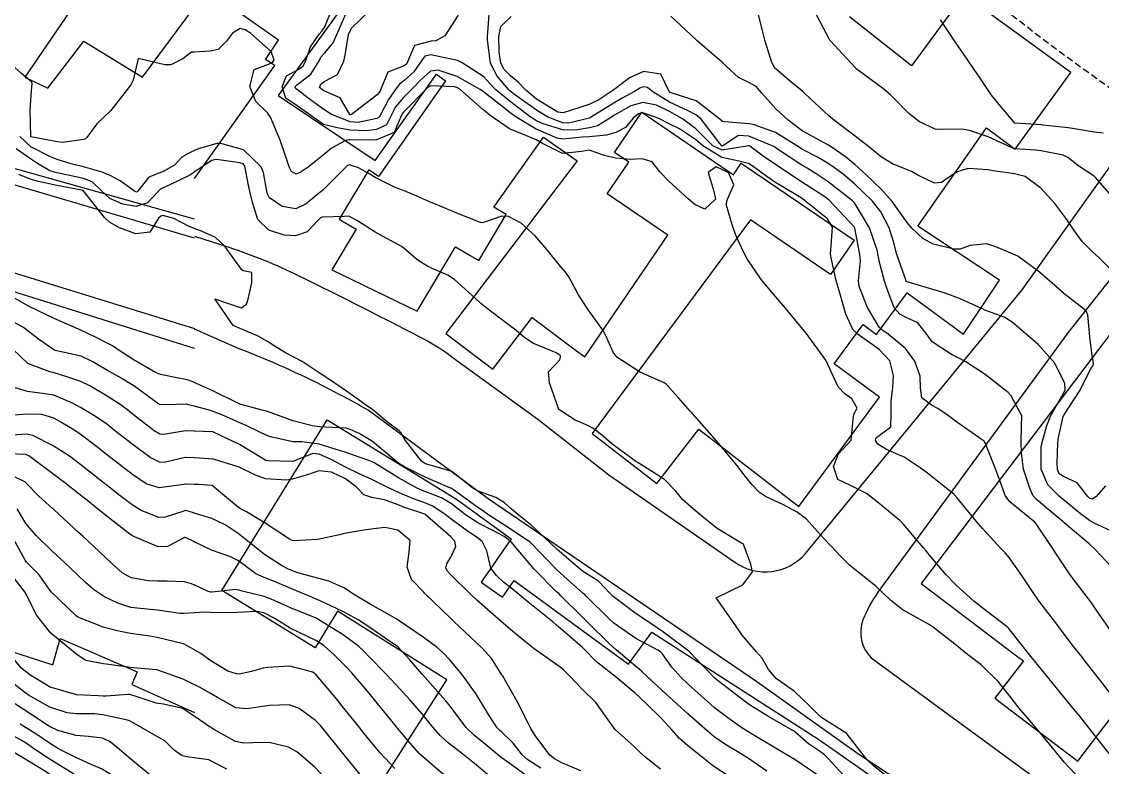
# Model space of a CAD drawing. Header units: metres. Extents: x 318500 to 325275, y 7408834 to 7428799.
# Drawn here: x 320987 to 321068.3, y 7409838 to 7409894.1 of the extents above; entities that cross this region are included whole.
import ezdxf

# ---------------------------------------------------------------- set-up
doc = ezdxf.new("R2010")
doc.units = ezdxf.units.M
doc.header["$MEASUREMENT"] = 0
doc.linetypes.add('DASHED', pattern=[0.75, 0.5, -0.25])
for name, color, linetype in [('Curvas de Nivel 1m', 11, 'Continuous'), ('Curvas de Nivel 5m', 15, 'Continuous'), ('Edificações', 30, 'Continuous'), ('Vias Primárias', 230, 'Continuous')]:
    doc.layers.add(name, color=color, linetype=linetype)
doc.layers.add('Área', color=255, linetype='DASHED', plot=False)

msp = doc.modelspace()

# ---------------------------------------------------------------- linework, layer by layer
at = {"layer": 'Curvas de Nivel 1m', "flags": 128}
for points, elevation in [([(321069.143, 7409843.208), (321068.276, 7409844.369), (321067.181, 7409845.78), (321066.689, 7409846.388), (321066.024, 7409847.223), (321065.209, 7409848.314), (321065.167, 7409848.368), (321065.141, 7409848.411), (321064.859, 7409848.772), (321063.596, 7409850.435), (321063.247, 7409850.929), (321062.243, 7409852.45), (321061.283, 7409853.799), (321060.971, 7409854.149), (321060.66, 7409854.469), (321059.312, 7409855.947), (321058.828, 7409856.497), (321057.347, 7409858.313), (321057.138, 7409858.522), (321055.364, 7409859.971), (321055.038, 7409860.217), (321054.599, 7409860.552), (321053.381, 7409861.332), (321052.066, 7409861.913), (321051.396, 7409862.313), (321051.234, 7409862.602), (321051.246, 7409862.758), (321051.404, 7409862.894), (321052.376, 7409863.625), (321052.398, 7409864.585), (321052.399, 7409865.545), (321052.525, 7409866.584), (321052.57, 7409867.477), (321052.305, 7409868.588), (321051.493, 7409869.454), (321049.845, 7409870.617), (321049.513, 7409870.959), (321048.999, 7409872.102), (321048.845, 7409872.63), (321048.581, 7409873.598), (321048.264, 7409874.639), (321047.881, 7409876.35), (321047.842, 7409876.646), (321047.874, 7409876.927), (321047.981, 7409878.644), (321047.62, 7409879.285), (321045.874, 7409880.676), (321045.642, 7409880.842), (321045.249, 7409881.081), (321043.66, 7409882.043), (321042.715, 7409882.714), (321042.104, 7409883.154), (321041.677, 7409883.425), (321040.613, 7409883.68), (321039.681, 7409883.882), (321038.23, 7409884.775), (321037.697, 7409885.231), (321036.472, 7409886.036), (321035.714, 7409886.423), (321034.925, 7409886.822), (321033.726, 7409887.235), (321033.39, 7409887.178), (321032.988, 7409886.847), (321032.411, 7409886.151), (321031.703, 7409885.759), (321031, 7409885.571), (321029.698, 7409885.453), (321029.19, 7409885.405), (321027.695, 7409885.276), (321027.274, 7409885.346), (321025.706, 7409886.018), (321024.123, 7409886.964), (321023.724, 7409887.264), (321022.43, 7409888.3), (321021.747, 7409888.823), (321021.499, 7409889.003), (321019.755, 7409889.99), (321018.334, 7409890.469), (321017.76, 7409890.372), (321017.045, 7409889.766), (321016.397, 7409889.07), (321015.733, 7409888.401), (321015.111, 7409887.702), (321014.829, 7409887.089), (321014.455, 7409886.346), (321013.703, 7409885.992), (321012.929, 7409885.884), (321011.702, 7409885.951), (321010.742, 7409886.107), (321009.708, 7409886.374), (321008.587, 7409887.171), (321007.726, 7409887.766), (321006.88, 7409888.341), (321006.599, 7409889.197), (321006.923, 7409890.021), (321007.76, 7409890.489), (321008.181, 7409890.759), (321008.387, 7409891.174), (321008.735, 7409892.222), (321009.39, 7409893.164), (321009.585, 7409893.379), (321009.806, 7409893.715), (321010.392, 7409895.151)], 782), ([(321019.824, 7409894.604), (321018.827, 7409893.035), (321018.166, 7409892.673), (321017.794, 7409892.651), (321016.545, 7409892.312), (321016.029, 7409891.076), (321015.94, 7409890.905), (321015.766, 7409890.795), (321014.549, 7409890.302), (321014.046, 7409889.097), (321013.958, 7409888.878), (321013.735, 7409888.592), (321011.824, 7409887.128), (321011.747, 7409887.102), (321011.72, 7409887.103), (321011.676, 7409887.131), (321010.958, 7409888.368), (321009.737, 7409888.908), (321009.41, 7409889.163), (321009.5, 7409889.407), (321009.747, 7409889.605), (321010.759, 7409890.141), (321011.23, 7409891.138), (321011.326, 7409891.588), (321011.597, 7409893.133), (321011.805, 7409893.623), (321013.351, 7409895.107)], 784), ([(321068.886, 7409848.363), (321068.062, 7409849.538), (321067.475, 7409850.378), (321067.245, 7409850.692), (321065.954, 7409852.4), (321065.67, 7409852.8), (321065.28, 7409853.384), (321064.869, 7409853.999), (321064.588, 7409854.421), (321063.318, 7409856.334), (321063.213, 7409856.441), (321061.343, 7409857.972), (321060.979, 7409858.466), (321060.557, 7409859.667), (321060.253, 7409860.477), (321059.47, 7409862.418), (321059.438, 7409862.489), (321059.401, 7409862.534), (321059.246, 7409862.648), (321057.421, 7409863.93), (321056.608, 7409864.528), (321055.913, 7409865.014), (321055.437, 7409865.257), (321054.702, 7409865.811), (321054.617, 7409866.552), (321054.592, 7409867.424), (321054.177, 7409868.56), (321053.494, 7409869.51), (321052.176, 7409870.59), (321051.779, 7409870.862), (321051.515, 7409871.135), (321050.633, 7409872.609), (321049.998, 7409874.171), (321049.942, 7409874.616), (321050.091, 7409876.106), (321050.053, 7409876.615), (321049.661, 7409878.568), (321049.643, 7409878.62), (321049.611, 7409878.669), (321047.775, 7409880.648), (321047.642, 7409880.763), (321047.329, 7409880.97), (321045.661, 7409882.066), (321044.716, 7409882.69), (321043.677, 7409883.374), (321042.888, 7409883.918), (321041.763, 7409884.729), (321041.691, 7409884.767), (321041.654, 7409884.767), (321041.549, 7409884.732), (321039.687, 7409884.44), (321038.988, 7409884.767), (321037.709, 7409886.04), (321036.711, 7409886.795), (321035.728, 7409887.335), (321034.744, 7409887.815), (321033.738, 7409888.031), (321032.816, 7409887.767), (321031.724, 7409887.144), (321031.547, 7409887.039), (321031.305, 7409886.866), (321030.323, 7409886.269), (321029.708, 7409886.12), (321028.66, 7409885.951), (321027.706, 7409885.962), (321026.227, 7409886.42), (321025.716, 7409886.653), (321025.242, 7409886.947), (321023.737, 7409888.091), (321022.67, 7409888.986), (321022.226, 7409889.465), (321021.76, 7409889.952), (321020.128, 7409891.016), (321019.773, 7409891.19), (321019.551, 7409891.245), (321017.778, 7409891.6), (321017.322, 7409891.512), (321017.008, 7409891.061), (321016.495, 7409890.333), (321015.749, 7409889.663), (321015.426, 7409889.401), (321015.168, 7409889.086), (321014.585, 7409888.238), (321014, 7409887.097), (321013.894, 7409886.921), (321013.716, 7409886.828), (321012.317, 7409886.515), (321011.711, 7409886.559), (321010.258, 7409887.152), (321009.927, 7409887.362), (321009.723, 7409887.507), (321008.562, 7409888.341), (321007.738, 7409888.965), (321007.621, 7409889.064), (321007.583, 7409889.182), (321007.627, 7409889.296), (321007.743, 7409889.379), (321008.758, 7409890.167), (321009.378, 7409891.164), (321009.507, 7409891.43), (321009.779, 7409891.736), (321010.439, 7409892.501), (321010.721, 7409893.146), (321011.384, 7409894.705)], 783), ([(321069.274, 7409852.758), (321067.778, 7409854.375), (321067.297, 7409854.834), (321065.42, 7409856.408), (321065.321, 7409856.493), (321064.889, 7409856.854), (321063.346, 7409858.147), (321063.089, 7409858.443), (321062.857, 7409858.943), (321062.351, 7409860.45), (321062.203, 7409861.637), (321062.188, 7409862.452), (321062.202, 7409863.668), (321062.231, 7409864.452), (321061.445, 7409865.964), (321061.2, 7409866.216), (321060.887, 7409866.468), (321059.466, 7409867.568), (321058.02, 7409868.512), (321057.484, 7409868.8), (321056.939, 7409869.075), (321055.502, 7409870.015), (321055.122, 7409870.546), (321054.401, 7409871.439), (321053.523, 7409871.86), (321053.052, 7409872.104), (321052.64, 7409872.583), (321052.086, 7409874.058), (321051.913, 7409874.595), (321051.578, 7409875.806), (321051.414, 7409876.602), (321051.367, 7409876.828), (321050.775, 7409878.608), (321049.638, 7409880.478), (321049.498, 7409880.622), (321047.661, 7409882.044), (321046.758, 7409882.664), (321046.079, 7409883.079), (321045.676, 7409883.321), (321043.868, 7409884.519), (321043.689, 7409884.636), (321043.652, 7409884.663), (321043.582, 7409884.702), (321041.702, 7409885.499), (321040.913, 7409885.531), (321039.737, 7409884.759), (321039.69, 7409884.748), (321039.666, 7409884.76), (321039.513, 7409884.941), (321038.109, 7409886.776), (321037.725, 7409887.106), (321037.129, 7409887.389), (321035.739, 7409888.054), (321034.487, 7409888.829), (321034.074, 7409889.156), (321033.754, 7409889.206), (321033.502, 7409889.093), (321033.111, 7409888.846), (321032.227, 7409888.371), (321031.738, 7409888.091), (321030.976, 7409887.626), (321029.788, 7409886.889), (321029.744, 7409886.865), (321029.72, 7409886.858), (321028.146, 7409886.481), (321027.714, 7409886.499), (321026.585, 7409886.931), (321025.727, 7409887.437), (321024.073, 7409888.637), (321023.749, 7409888.883), (321023.651, 7409888.971), (321022.775, 7409890), (321022.276, 7409890.992), (321022.046, 7409892.747), (321022.043, 7409892.996), (321022.17, 7409894.649)], 784), ([(321068.539, 7409859.187), (321067.829, 7409858.375), (321067.542, 7409858.183), (321067.348, 7409858.226), (321067.192, 7409858.382), (321066.386, 7409859.421), (321065.365, 7409859.888), (321065.052, 7409860.1), (321064.908, 7409860.417), (321064.885, 7409860.91), (321064.951, 7409862.417), (321065.002, 7409862.82), (321065.346, 7409864.411), (321065.432, 7409864.59), (321066.627, 7409866.392), (321066.89, 7409866.957), (321067.475, 7409868.078), (321067.613, 7409868.243), (321067.638, 7409868.378), (321067.492, 7409869.156), (321067.342, 7409870.383), (321067.205, 7409872.063), (321067.039, 7409872.387), (321065.547, 7409873.536), (321064.522, 7409874.426), (321063.572, 7409875.255), (321061.935, 7409876.457), (321061.592, 7409876.615), (321060.28, 7409877.163), (321059.599, 7409877.398), (321058.347, 7409877.258), (321057.595, 7409876.998), (321057.121, 7409876.999), (321055.598, 7409877.374), (321054.807, 7409877.757), (321053.951, 7409878.565), (321053.617, 7409879.006), (321052.479, 7409880.587), (321051.654, 7409881.515), (321050.504, 7409882.612), (321049.678, 7409883.372), (321048.98, 7409883.927), (321047.959, 7409884.646), (321047.693, 7409884.819), (321047.366, 7409884.984), (321045.708, 7409885.894), (321044.652, 7409886.691), (321043.733, 7409887.557), (321042.687, 7409888.716), (321042.254, 7409889.221), (321041.758, 7409889.507), (321040.923, 7409889.904), (321039.998, 7409890.757), (321039.773, 7409890.989), (321038.371, 7409892.194), (321037.799, 7409892.681), (321037.69, 7409892.782), (321035.826, 7409894.518)], 786), ([(321069.567, 7409874.833), (321068.024, 7409876.376), (321067.594, 7409876.745), (321066.781, 7409877.572), (321066.178, 7409878.401), (321065.622, 7409879.231), (321064.729, 7409880.424), (321063.657, 7409881.585), (321062.474, 7409882.452), (321061.672, 7409882.668), (321060.072, 7409882.882), (321059.675, 7409882.963), (321058.221, 7409883.057), (321057.674, 7409882.913), (321057.397, 7409882.798), (321056.95, 7409882.527), (321056.201, 7409881.995), (321055.661, 7409881.956), (321054.408, 7409882.559), (321053.934, 7409882.827), (321053.674, 7409882.944), (321052.501, 7409883.41), (321051.683, 7409883.913), (321050.816, 7409884.609), (321049.703, 7409885.489), (321048.178, 7409886.643), (321047.725, 7409887.016), (321045.933, 7409888.677), (321045.842, 7409888.77), (321045.752, 7409888.857), (321044.865, 7409889.583), (321043.768, 7409890.538), (321043.683, 7409890.616), (321043.61, 7409890.702), (321043.435, 7409891.045), (321042.901, 7409892.713), (321042.603, 7409893.933), (321042.391, 7409894.722)], 787), ([(321068.808, 7409881.213), (321067.784, 7409882.379), (321067.671, 7409882.471), (321066.514, 7409883.233), (321065.685, 7409883.887), (321065.335, 7409884.064), (321063.69, 7409884.398), (321063.29, 7409884.444), (321061.691, 7409884.545), (321061.57, 7409884.584), (321059.704, 7409885.434), (321058.297, 7409885.925), (321057.712, 7409886.009), (321056.265, 7409885.981), (321055.712, 7409886.029), (321054.527, 7409886.558), (321053.729, 7409887.195), (321052.365, 7409888.591), (321052.038, 7409888.881), (321051.755, 7409889.094), (321049.955, 7409890.431), (321049.769, 7409890.568), (321049.742, 7409890.593), (321049.711, 7409890.621), (321048.74, 7409891.681), (321047.858, 7409892.649), (321047.801, 7409892.723), (321046.759, 7409894.666)], 788), ([(321068.364, 7409885.72), (321067.711, 7409885.795), (321066.051, 7409886.069), (321065.716, 7409886.127), (321063.826, 7409886.331), (321063.719, 7409886.34), (321061.72, 7409886.46), (321060.032, 7409888.486), (321059.909, 7409888.645), (321059.754, 7409888.869), (321059.113, 7409889.85), (321058.66, 7409890.507), (321057.789, 7409891.772), (321057.278, 7409892.525), (321056.118, 7409894.245)], 789), ([(321069.085, 7409838.704), (321067.742, 7409840.374), (321067.118, 7409841.18), (321066.592, 7409841.856), (321066.155, 7409842.395), (321065.148, 7409843.614), (321064.48, 7409844.42), (321063.184, 7409846.01), (321062.843, 7409846.443), (321061.434, 7409848.232), (321061.253, 7409848.46), (321061.211, 7409848.507), (321061.031, 7409848.645), (321059.233, 7409850.021), (321058.631, 7409850.499), (321057.258, 7409851.741), (321056.514, 7409852.528), (321055.284, 7409853.975), (321055.031, 7409854.287), (321054.821, 7409854.547), (321053.316, 7409856.328), (321053.064, 7409856.574), (321051.341, 7409857.975), (321050.553, 7409858.608), (321049.356, 7409859.206), (321048.396, 7409859.67), (321048.073, 7409860.639), (321048.432, 7409861.587), (321049.4, 7409862.62), (321049.582, 7409864.464), (321049.63, 7409864.618), (321049.845, 7409865.027), (321049.441, 7409865.727), (321048.932, 7409866.114), (321048.429, 7409866.635), (321047.48, 7409868.65), (321046.002, 7409870.673), (321045.786, 7409870.949), (321045.516, 7409871.282), (321044.342, 7409872.692), (321043.544, 7409873.61), (321042.638, 7409874.714), (321041.583, 7409876.266), (321041.332, 7409876.734), (321040.783, 7409877.924), (321040.465, 7409878.747), (321040.001, 7409880.388), (321040.104, 7409880.753), (321040.561, 7409881.842), (321040.17, 7409882.752), (321039.827, 7409882.913), (321039.672, 7409882.985), (321039.242, 7409883.197), (321038.645, 7409882.77), (321039.057, 7409881.358), (321039.198, 7409880.764), (321038.396, 7409880.004), (321037.634, 7409880.358), (321037.129, 7409880.788), (321035.66, 7409882.126), (321035.011, 7409882.82), (321034.418, 7409883.57), (321033.68, 7409883.797), (321032.782, 7409883.746), (321031.68, 7409883.841), (321030.855, 7409884.045), (321029.685, 7409884.43), (321029.134, 7409884.35), (321027.679, 7409884.2), (321026.178, 7409884.935), (321025.694, 7409885.213), (321025.225, 7409885.419), (321023.706, 7409886.039), (321022.311, 7409886.991), (321021.727, 7409887.483), (321019.956, 7409889.018), (321019.742, 7409889.156), (321019.555, 7409889.21), (321017.743, 7409889.281), (321017.597, 7409889.197), (321017.461, 7409889.054), (321015.722, 7409887.3), (321015.618, 7409887.184), (321015.579, 7409887.081), (321015.019, 7409885.768), (321013.692, 7409885.207), (321013.594, 7409885.199), (321011.691, 7409885.208), (321011.617, 7409885.205), (321011.308, 7409885.136), (321010.27, 7409884.562), (321009.674, 7409884.066), (321009.175, 7409883.657), (321008.55, 7409883.171), (321008.036, 7409882.796), (321007.654, 7409882.629), (321007.301, 7409882.83), (321007.125, 7409883.188), (321006.843, 7409884.022), (321006.441, 7409885.199), (321005.716, 7409886.924), (321005.516, 7409887.213), (321004.614, 7409888.112), (321004.167, 7409889.234), (321004.478, 7409890.511), (321005.766, 7409890.971), (321005.899, 7409891.077), (321005.993, 7409891.207), (321005.78, 7409891.871), (321004.204, 7409893.234), (321003.965, 7409893.401), (321003.803, 7409893.498), (321003.447, 7409893.6), (321002.871, 7409893.249), (321002.409, 7409892.635), (321001.781, 7409892.023), (321001.171, 7409891.877), (320999.989, 7409891.817)], 781), ([(321000, 7409891.818), (320999.778, 7409891.807), (320999.475, 7409891.594), (320999.121, 7409891.3), (320998.229, 7409890.847), (320997.763, 7409890.857), (320995.77, 7409891.34), (320995.388, 7409889.703), (320995.217, 7409889.348), (320993.721, 7409887.434), (320993.659, 7409887.371), (320992.666, 7409886.426), (320991.911, 7409885.397), (320991.805, 7409885.282), (320991.688, 7409885.246), (320990.082, 7409885.018), (320989.685, 7409885.061), (320987.69, 7409885.45), (320987.635, 7409887.451), (320987.735, 7409888.924), (320987.793, 7409889.449), (320987.742, 7409889.568), (320986.999, 7409890.214), (320985.767, 7409891.298)], 781), ([(321000, 7409882.785), (320999.653, 7409882.552), (320998.154, 7409881.821), (320997.643, 7409881.613), (320997.448, 7409881.516), (320997.266, 7409881.324), (320996.478, 7409880.481), (320995.623, 7409880.205), (320994.612, 7409880.368), (320993.632, 7409880.812), (320993.01, 7409881.379), (320992.301, 7409882.045), (320991.649, 7409882.303), (320990.509, 7409882.554), (320989.653, 7409882.725), (320989.115, 7409882.889), (320988.182, 7409883.442), (320987.665, 7409883.797), (320986.595, 7409884.548)], 779), ([(321053.05, 7409836.57), (321051.073, 7409838.131), (321050.58, 7409838.605), (321049.099, 7409840.516), (321049.039, 7409840.561), (321048.937, 7409840.622), (321047.117, 7409841.786), (321046.242, 7409842.663), (321045.146, 7409843.723), (321043.749, 7409844.694), (321043.167, 7409845.364), (321042.691, 7409846.223), (321042.26, 7409846.714), (321041.198, 7409847.943), (321040.66, 7409848.738), (321039.24, 7409850.76), (321041.25, 7409851.742), (321041.964, 7409852.719), (321041.847, 7409853.3), (321041.336, 7409854.729), (321041.291, 7409854.786), (321041.16, 7409854.864), (321039.308, 7409855.97), (321038.32, 7409856.77), (321037.328, 7409857.612), (321036.71, 7409858.166), (321036.208, 7409858.797), (321035.353, 7409859.66), (321033.489, 7409860.838), (321033.371, 7409860.909), (321033.198, 7409861.016), (321031.392, 7409862.336), (321030.785, 7409862.869), (321030.019, 7409863.494), (321029.409, 7409863.791), (321028.637, 7409864.126), (321027.42, 7409864.92), (321026.704, 7409866.927), (321026.633, 7409867.758), (321027.476, 7409868.665), (321027.541, 7409868.857), (321027.542, 7409868.919), (321027.526, 7409868.965), (321027.481, 7409869.008), (321027.21, 7409869.196), (321025.49, 7409869.898), (321024.854, 7409870.31), (321024.085, 7409870.961), (321023.507, 7409871.405), (321021.921, 7409872.597), (321021.529, 7409872.912), (321021.434, 7409873.001), (321019.555, 7409874.708), (321019.058, 7409875.028), (321018.006, 7409875.485), (321017.566, 7409875.679), (321016.723, 7409876.214), (321015.757, 7409877.077), (321015.582, 7409877.199), (321015.34, 7409877.326), (321013.597, 7409878.257), (321012.26, 7409879.12), (321011.615, 7409879.461), (321011.296, 7409879.454), (321009.613, 7409879.388), (321009.453, 7409879.321), (321009.313, 7409879.163), (321008.473, 7409878.295), (321007.592, 7409877.985), (321006.75, 7409878.035), (321005.598, 7409878.432), (321004.777, 7409879.222), (321004.356, 7409880.502), (321004.191, 7409881.232), (321004.093, 7409881.681), (321003.789, 7409883.238), (321003.663, 7409883.407), (321003.413, 7409883.493), (321001.667, 7409883.725), (321001.282, 7409883.65), (321000.729, 7409883.274), (320999.988, 7409882.777)], 779), ([(321000, 7409878.548), (320999.601, 7409878.703), (320998.455, 7409879.307), (320997.613, 7409879.516), (320997.464, 7409879.47), (320997.301, 7409879.323), (320996.649, 7409878.275), (320995.592, 7409878.14), (320994.349, 7409878.608), (320993.605, 7409879.021), (320993.22, 7409879.376), (320991.64, 7409881.4), (320989.644, 7409881.773), (320988.275, 7409882.069), (320987.648, 7409882.255), (320986.786, 7409882.597)], 778), ([(321049.058, 7409837.158), (321047.703, 7409838.641), (321047.399, 7409838.961), (321047.085, 7409839.175), (321046.196, 7409839.769), (321045.171, 7409840.679), (321045.101, 7409840.741), (321044.967, 7409840.816), (321043.117, 7409841.86), (321041.76, 7409842.721), (321041.137, 7409843.168), (321039.427, 7409844.485), (321039.159, 7409844.696), (321039.088, 7409844.761), (321037.18, 7409846.757), (321035.201, 7409848.24), (321034.328, 7409848.823), (321033.221, 7409849.566), (321031.486, 7409850.858), (321031.243, 7409851.115), (321030.402, 7409852.023), (321029.258, 7409852.718), (321029.154, 7409852.787), (321029.033, 7409852.893), (321027.282, 7409854.399), (321026.738, 7409854.926), (321025.31, 7409856.25), (321024.43, 7409856.953), (321023.824, 7409857.461), (321023.329, 7409857.902), (321022.668, 7409858.315), (321021.338, 7409858.773), (321020.949, 7409859.004), (321019.359, 7409860.257), (321017.648, 7409860.763), (321017.367, 7409860.851), (321017.08, 7409861.054), (321015.871, 7409862.594), (321015.599, 7409863.077), (321015.53, 7409863.207), (321015.402, 7409863.319), (321014.514, 7409863.984), (321013.418, 7409864.915), (321013.306, 7409864.989), (321013.106, 7409865.105), (321011.438, 7409866.311), (321010.174, 7409867.149), (321009.457, 7409867.632), (321008.093, 7409868.551), (321007.475, 7409868.872), (321006.847, 7409869.189), (321006.004, 7409869.721), (321005.488, 7409870.034), (321004.747, 7409870.475), (321003.498, 7409870.998), (321002.906, 7409871.246), (321001.53, 7409873.26), (321003.52, 7409872.571), (321003.907, 7409872.852), (321004.033, 7409873.232), (321004.316, 7409874.461), (321004.308, 7409875.229), (321003.684, 7409875.361), (321003.562, 7409875.443), (321002.251, 7409877.253), (321001.589, 7409877.86), (321000.531, 7409878.341), (320999.988, 7409878.552)], 778), ([(321000, 7409866.949), (320999.614, 7409867.121), (320999.448, 7409867.172), (320998.671, 7409867.302), (320997.453, 7409867.55), (320997.069, 7409867.711), (320995.469, 7409868.634), (320994.338, 7409869.357), (320993.826, 7409869.708), (320993.485, 7409869.895), (320992.496, 7409870.391), (320991.495, 7409870.867), (320990.252, 7409871.412), (320989.505, 7409871.752), (320988.921, 7409872.016), (320987.519, 7409872.697), (320986.154, 7409873.471)], 777), ([(321000, 7409865.171), (320999.563, 7409865.288), (320999.421, 7409865.324), (320999.38, 7409865.331), (320998.647, 7409865.302), (320997.42, 7409865.285), (320997.33, 7409865.321), (320995.441, 7409866.708), (320994.359, 7409867.356), (320993.457, 7409867.852), (320992.306, 7409868.549), (320991.473, 7409868.939), (320989.52, 7409869.379), (320989.48, 7409869.387), (320989.418, 7409869.421), (320988.257, 7409870.208), (320987.494, 7409870.832), (320987.14, 7409871.099), (320986.455, 7409871.466)], 776), ([(321000, 7409861.293), (320999.371, 7409861.324), (320999.337, 7409861.324), (320999.209, 7409861.292), (320997.726, 7409860.953), (320997.365, 7409860.97), (320996.678, 7409861.327), (320995.384, 7409862.274), (320993.987, 7409863.361), (320993.659, 7409863.622), (320993.405, 7409863.823), (320992.491, 7409864.464), (320991.417, 7409865.078), (320991.21, 7409865.194), (320990.829, 7409865.406), (320989.429, 7409866.001), (320988.746, 7409866.115), (320987.432, 7409866.272), (320986.273, 7409866.632)], 774), ([(321047.06, 7409837.29), (321045.185, 7409838.572), (321045.079, 7409838.638), (321045.003, 7409838.681), (321043.091, 7409839.825), (321042.539, 7409840.153), (321041.571, 7409840.723), (321041.104, 7409841.028), (321040.124, 7409841.736), (321039.126, 7409842.495), (321038.804, 7409842.763), (321037.152, 7409844.251), (321036.576, 7409844.789), (321035.91, 7409845.541), (321035.178, 7409846.572), (321035.062, 7409846.695), (321034.853, 7409846.815), (321033.193, 7409847.698), (321031.549, 7409848.857), (321031.214, 7409849.157), (321029.476, 7409850.886), (321029.354, 7409851.001), (321029.242, 7409851.098), (321028.28, 7409851.935), (321027.26, 7409852.872), (321027.21, 7409852.92), (321025.29, 7409854.908), (321025.255, 7409854.941), (321023.309, 7409856.227), (321022.147, 7409856.988), (321021.656, 7409857.328), (321021.326, 7409857.551), (321019.479, 7409858.878), (321019.34, 7409858.985), (321019.319, 7409858.999), (321019.26, 7409859.021), (321017.352, 7409859.837), (321015.809, 7409860.628), (321015.367, 7409860.876), (321015.088, 7409861.083), (321013.391, 7409862.514), (321012.398, 7409863.115), (321011.712, 7409863.434), (321011.404, 7409863.522), (321009.845, 7409863.594), (321009.405, 7409863.624), (321008.874, 7409863.696), (321007.409, 7409864.068), (321006.588, 7409864.369), (321005.416, 7409864.791), (321005.092, 7409864.891), (321003.786, 7409865.235), (321003.421, 7409865.338), (321003.258, 7409865.406), (321001.436, 7409866.307), (320999.987, 7409866.955)], 777), ([(321043.065, 7409837.716), (321041.599, 7409838.722), (321041.279, 7409838.924), (321041.083, 7409839.04), (321040.014, 7409839.671), (321039.096, 7409840.314), (321038.554, 7409840.765), (321037.119, 7409842.046), (321036.294, 7409842.793), (321035.145, 7409843.82), (321034.083, 7409844.826), (321033.599, 7409845.268), (321033.168, 7409845.622), (321031.711, 7409846.855), (321031.187, 7409847.332), (321029.604, 7409848.884), (321029.216, 7409849.269), (321027.566, 7409850.915), (321027.399, 7409851.075), (321027.243, 7409851.222), (321025.53, 7409852.937), (321025.265, 7409853.243), (321023.81, 7409854.962), (321023.296, 7409855.369), (321022.492, 7409855.792), (321021.311, 7409856.395), (321020.395, 7409857.009), (321019.328, 7409857.839), (321018.588, 7409858.287), (321017.337, 7409858.769), (321017.129, 7409858.844), (321016.655, 7409859.06), (321015.351, 7409859.784), (321013.566, 7409860.899), (321013.369, 7409861.004), (321013.123, 7409861.104), (321011.378, 7409861.685), (321010.574, 7409861.95), (321009.388, 7409862.331), (321008.073, 7409862.49), (321007.39, 7409862.5), (321005.724, 7409862.876), (321005.397, 7409862.989), (321004.907, 7409863.217), (321003.889, 7409863.716), (321003.407, 7409863.924), (321002.182, 7409864.483), (321001.415, 7409864.79), (321001.042, 7409864.892), (320999.987, 7409865.174)], 776), ([(321000, 7409859.291), (320999.341, 7409859.324), (320999.309, 7409859.322), (320999.207, 7409859.292), (320997.337, 7409859.034), (320996.378, 7409859.33), (320995.35, 7409860.027), (320993.603, 7409861.366), (320993.373, 7409861.553), (320992.625, 7409862.137), (320991.395, 7409863.082), (320990.915, 7409863.405), (320989.96, 7409863.969), (320989.409, 7409864.276), (320988.53, 7409864.552), (320987.411, 7409864.573), (320986.44, 7409864.495)], 773), ([(321000, 7409857.137), (320999.516, 7409857.287), (320999.356, 7409857.325), (320999.32, 7409857.325), (320999.203, 7409857.292), (320997.803, 7409856.822), (320997.312, 7409856.801), (320995.998, 7409857.333), (320995.324, 7409857.745), (320994.404, 7409858.427), (320993.339, 7409859.279), (320993.288, 7409859.319), (320993.222, 7409859.372), (320991.361, 7409860.83), (320990.597, 7409861.408), (320989.382, 7409862.191), (320987.853, 7409862.983), (320987.394, 7409863.077), (320985.889, 7409862.977)], 772), ([(321000, 7409854.971), (320999.337, 7409855.289), (320999.29, 7409855.309), (320999.244, 7409855.291), (320997.977, 7409854.613), (320997.279, 7409854.608), (320995.479, 7409855.338), (320995.292, 7409855.45), (320994.921, 7409855.721), (320993.314, 7409856.987), (320992.818, 7409857.378), (320991.983, 7409858.046), (320991.332, 7409858.558), (320990.236, 7409859.411), (320989.35, 7409860.095), (320987.533, 7409861.448), (320987.371, 7409861.528), (320987.279, 7409861.543), (320985.372, 7409861.61)], 771), ([(321035.066, 7409837.869), (321033.842, 7409838.829), (321033.447, 7409839.198), (321033.087, 7409839.54), (321031.647, 7409840.855), (321031.111, 7409841.575), (321030.19, 7409842.874), (321029.145, 7409843.915), (321028.214, 7409844.904), (321027.673, 7409845.42), (321027.169, 7409845.795), (321025.555, 7409846.936), (321025.184, 7409847.223), (321023.809, 7409848.353), (321023.208, 7409848.847), (321023.065, 7409848.972), (321021.234, 7409850.592), (321020.795, 7409851.004), (321019.255, 7409852.523), (321019.017, 7409852.783), (321018.911, 7409853.025), (321018.982, 7409853.307), (321019.272, 7409853.815), (321019.666, 7409854.634), (321019.594, 7409855.017), (321019.295, 7409855.347), (321017.32, 7409857.05), (321015.81, 7409857.558), (321015.327, 7409857.747), (321014.294, 7409858.127), (321013.332, 7409858.305), (321012.739, 7409858.514), (321012.158, 7409859.118), (321011.349, 7409859.705), (321010.297, 7409860.205), (321009.357, 7409860.313), (321008.501, 7409860.02), (321007.347, 7409859.676), (321006.918, 7409859.615), (321005.348, 7409859.71), (321004.583, 7409859.99), (321003.36, 7409860.594), (321001.436, 7409861.192), (321001.369, 7409861.204), (321000.37, 7409861.275), (320999.986, 7409861.294)], 774), ([(321029.063, 7409837.737), (321027.638, 7409838.345), (321027.076, 7409838.64), (321026.727, 7409838.924), (321025.621, 7409840.408), (321025.309, 7409840.938), (321025.106, 7409841.33), (321024.265, 7409842.953), (321023.159, 7409844.918), (321023.131, 7409844.97), (321022.359, 7409846.169), (321021.622, 7409846.993), (321021.186, 7409847.399), (321019.478, 7409849.017), (321019.214, 7409849.276), (321017.38, 7409851.048), (321017.312, 7409851.12), (321017.241, 7409851.192), (321016.333, 7409852.145), (321016.001, 7409853.069), (321016.15, 7409854.194), (321016.224, 7409855.066), (321015.302, 7409855.858), (321014.33, 7409856.064), (321013.302, 7409855.925), (321012.594, 7409855.818), (321011.297, 7409855.598), (321010.92, 7409855.511), (321009.29, 7409855.16), (321007.42, 7409855.046), (321007.289, 7409855.095), (321007.137, 7409855.182), (321005.308, 7409856.378), (321003.904, 7409857.231), (321003.519, 7409857.434), (321003.323, 7409857.561), (321001.661, 7409858.932), (321001.339, 7409859.2), (321001.297, 7409859.218), (321000.326, 7409859.275), (320999.986, 7409859.292)], 773), ([(321000, 7409849.629), (320999.214, 7409849.583), (320998.917, 7409849.592), (320997.218, 7409849.835), (320996.67, 7409849.874), (320995.22, 7409850.035), (320994.231, 7409850.349), (320993.232, 7409850.824), (320992.406, 7409851.383), (320991.784, 7409851.93), (320991.25, 7409852.433), (320990.213, 7409853.41), (320989.273, 7409854.306), (320988.082, 7409855.438), (320987.304, 7409856.36), (320986.665, 7409857.46)], 769), ([(321026.053, 7409837.942), (321025.074, 7409838.561), (321024.652, 7409838.946), (321023.965, 7409839.833), (321023.097, 7409840.682), (321022.939, 7409840.813), (321022.778, 7409840.975), (321022.122, 7409841.978), (321021.517, 7409842.994), (321021.139, 7409843.592), (321020.121, 7409845.01), (321019.171, 7409846.119), (321018.741, 7409846.592), (321018.264, 7409847.034), (321017.191, 7409847.813), (321015.327, 7409849.078), (321015.211, 7409849.154), (321015.037, 7409849.257), (321013.228, 7409850.283), (321011.831, 7409851.121), (321011.476, 7409851.36), (321011.244, 7409851.509), (321010.106, 7409852.004), (321009.251, 7409852.233), (321007.777, 7409852.653), (321007.257, 7409852.851), (321007.024, 7409852.95), (321006.545, 7409853.191), (321005.272, 7409854.016), (321003.764, 7409855.233), (321003.295, 7409855.598), (321002.304, 7409856.251), (321001.312, 7409856.73), (320999.986, 7409857.141)], 772), ([(321000, 7409846.843), (320999.18, 7409847.29), (320997.187, 7409847.788), (320996.642, 7409847.872), (320995.191, 7409848.076), (320994.305, 7409848.241), (320993.197, 7409848.53), (320991.361, 7409849.244), (320991.209, 7409849.321), (320991.092, 7409849.401), (320989.237, 7409851.193), (320989.069, 7409851.423), (320988.314, 7409852.497), (320987.372, 7409853.448), (320987.262, 7409853.598), (320986.237, 7409855.466)], 768), ([(321025.056, 7409837.33), (321023.758, 7409838.272), (321023.077, 7409838.755), (321022.798, 7409838.974), (321021.86, 7409839.76), (321021.094, 7409840.381), (321020.444, 7409841.007), (321019.126, 7409842.735), (321018.906, 7409843.023), (321017.159, 7409844.987), (321017.106, 7409845.051), (321016.211, 7409846.105), (321015.285, 7409847.078), (321015.181, 7409847.164), (321014.933, 7409847.333), (321013.202, 7409848.536), (321012.307, 7409849.114), (321011.219, 7409849.708), (321010.153, 7409850.219), (321009.232, 7409850.64), (321007.968, 7409851.173), (321007.243, 7409851.464), (321006.028, 7409851.979), (321005.251, 7409852.285), (321004.608, 7409852.574), (321003.707, 7409853.233), (321003.265, 7409853.564), (321002.653, 7409853.862), (321001.276, 7409854.357), (320999.985, 7409854.978)], 771), ([(321000, 7409844.223), (320999.15, 7409844.639), (320997.238, 7409845.319), (320997.18, 7409845.34), (320997.16, 7409845.345), (320997.129, 7409845.352), (320995.162, 7409845.516), (320993.552, 7409845.752), (320993.164, 7409845.799), (320991.829, 7409846.052), (320991.171, 7409846.461), (320990.04, 7409847.411), (320989.19, 7409848.104), (320988.137, 7409849.436), (320987.236, 7409851.2), (320987.037, 7409851.453), (320986.255, 7409852.47)], 767), ([(321019.053, 7409837.188), (321018.08, 7409838.02), (321017.078, 7409838.89), (321016.908, 7409839.053), (321016.049, 7409840.025), (321015.184, 7409841.079), (321015.102, 7409841.186), (321013.54, 7409843.096), (321013.137, 7409843.582), (321011.827, 7409845.12), (321011.51, 7409845.471), (321011.167, 7409845.819), (321010.509, 7409846.476), (321009.759, 7409847.151), (321009.185, 7409847.526), (321008.508, 7409847.849), (321007.2, 7409848.488), (321006.044, 7409849.197), (321005.216, 7409849.624), (321004.697, 7409849.739), (321003.216, 7409849.662), (321002.82, 7409849.64), (321001.216, 7409849.667), (321000.806, 7409849.676), (320999.985, 7409849.628)], 769), ([(321000, 7409841.841), (320999.117, 7409842.438), (320997.68, 7409842.753), (320997.123, 7409842.83), (320995.604, 7409843.335), (320995.132, 7409843.48), (320994.977, 7409843.498), (320993.346, 7409843.367), (320993.143, 7409843.356), (320992.755, 7409843.376), (320991.131, 7409843.472), (320991.05, 7409843.482), (320989.139, 7409844.051), (320987.686, 7409844.908), (320987.158, 7409845.319), (320987.015, 7409845.452), (320986.153, 7409846.448)], 766), ([(321015.063, 7409837.915), (321013.978, 7409839.091), (321013.091, 7409840.161), (321012.674, 7409840.684), (321012.326, 7409841.112), (321011.122, 7409842.613), (321010.7, 7409843.136), (321009.157, 7409844.96), (321008.907, 7409845.163), (321007.164, 7409845.622), (321005.487, 7409845.529), (321005.162, 7409845.457), (321004.278, 7409845.223), (321003.365, 7409845.028), (321003.157, 7409845.035), (321002.518, 7409845.246), (321001.168, 7409846.083), (321000.483, 7409846.58), (320999.985, 7409846.852)], 768), ([(321012.762, 7409837.104), (321011.249, 7409838.956), (321011.112, 7409839.13), (321011.095, 7409839.145), (321011.08, 7409839.169), (321010.196, 7409840.248), (321009.472, 7409841.154), (321009.105, 7409841.524), (321007.863, 7409842.429), (321007.123, 7409842.703), (321005.668, 7409842.656), (321005.121, 7409842.577), (321003.946, 7409842.399), (321003.119, 7409842.49), (321001.727, 7409843.254), (321001.135, 7409843.611), (321000.372, 7409844.041), (320999.984, 7409844.231)], 767), ([(321000, 7409836.454), (320999.84, 7409836.476), (320999.039, 7409836.529), (320997.343, 7409837.019), (320997.047, 7409837.146), (320996.799, 7409837.323), (320995.071, 7409838.742), (320994.363, 7409839.351), (320993.657, 7409839.932), (320993.088, 7409840.194), (320992.031, 7409840.327), (320991.09, 7409840.413), (320989.733, 7409840.774), (320989.097, 7409841.08), (320988.888, 7409841.213), (320988.562, 7409841.428), (320987.114, 7409842.385), (320985.46, 7409843.475)], 764), ([(321009.882, 7409837.148), (321009.063, 7409838.015), (321007.708, 7409839.174), (321007.083, 7409839.526), (321005.731, 7409839.845), (321005.087, 7409839.875), (321003.689, 7409839.834), (321003.087, 7409839.962), (321001.51, 7409840.842), (321001.098, 7409841.086), (321000.989, 7409841.151), (321000.853, 7409841.264), (320999.984, 7409841.851)], 766), ([(321000, 7409830.109), (320998.948, 7409829.807), (320998.349, 7409829.899), (320996.959, 7409830.563), (320995.772, 7409831.332), (320994.985, 7409832.314), (320994.546, 7409833.347), (320994.016, 7409834.361), (320993.11, 7409835.369), (320993.021, 7409835.454), (320991.092, 7409837.399), (320991.05, 7409837.426), (320990.988, 7409837.463), (320989.068, 7409838.646), (320987.894, 7409839.438), (320987.415, 7409839.776), (320987.085, 7409839.985), (320986.129, 7409840.503)], 762), ([(321000, 7409834.163), (320999.93, 7409834.197), (320999.01, 7409834.25), (320997.969, 7409834.265), (320997.012, 7409834.558), (320995.999, 7409835.33), (320995.034, 7409836.281), (320993.851, 7409837.358), (320993.058, 7409837.875), (320992.223, 7409838.222), (320991.07, 7409838.744), (320989.775, 7409839.413), (320989.084, 7409839.823), (320988.132, 7409840.476), (320987.097, 7409841.141), (320986.9, 7409841.255)], 763), ([(321000, 7409827.874), (320999.589, 7409827.942), (320998.927, 7409827.954), (320997.751, 7409828.131), (320996.931, 7409828.408), (320995.391, 7409828.879), (320994.937, 7409829.083), (320994.771, 7409829.175), (320994.54, 7409829.346), (320992.967, 7409831.182), (320992.893, 7409831.295), (320992.868, 7409831.372), (320992.713, 7409833.091), (320992.618, 7409833.376), (320992.006, 7409834.381), (320991.337, 7409835.395), (320991.025, 7409835.749), (320989.191, 7409837.419), (320989.052, 7409837.523), (320988.782, 7409837.696), (320987.07, 7409838.755), (320985.843, 7409839.469)], 761)]:
    msp.add_lwpolyline(points, dxfattribs=dict(at, elevation=elevation))
at = {"layer": 'Curvas de Nivel 5m', "flags": 128}
for points, elevation in [([(321069.309, 7409855.633), (321067.68, 7409856.376), (321067.323, 7409856.59), (321066.64, 7409857.08), (321065.346, 7409858.158), (321065.042, 7409858.415), (321064.2, 7409859.269), (321063.692, 7409860.435), (321063.701, 7409862.13), (321063.763, 7409862.435), (321064.122, 7409863.727), (321064.398, 7409864.425), (321065.449, 7409866.295), (321065.49, 7409866.409), (321065.457, 7409866.889), (321064.718, 7409868.421), (321063.5, 7409869.783), (321062.747, 7409870.448), (321061.52, 7409871.493), (321060.918, 7409871.863), (321059.529, 7409872.366), (321059.44, 7409872.403), (321059.277, 7409872.494), (321057.541, 7409873.285), (321056.384, 7409873.695), (321055.551, 7409873.949), (321053.601, 7409874.528), (321053.56, 7409874.547), (321053.546, 7409874.57), (321053.532, 7409874.599), (321052.836, 7409876.581), (321052.583, 7409877.568), (321052.268, 7409878.59), (321051.628, 7409879.796), (321050.996, 7409880.606), (321049.659, 7409881.911), (321048.787, 7409882.633), (321048.147, 7409883.115), (321047.678, 7409883.438), (321046.911, 7409883.89), (321045.688, 7409884.522), (321045.436, 7409884.683), (321043.706, 7409885.778), (321042.105, 7409886.333), (321041.715, 7409886.409), (321039.897, 7409886.577), (321039.718, 7409886.605), (321039.514, 7409886.762), (321037.741, 7409888.155), (321035.783, 7409888.776), (321035.75, 7409888.787), (321035.726, 7409888.81), (321035.092, 7409890.148), (321033.765, 7409890.348), (321032.725, 7409889.885), (321031.753, 7409889.139), (321031.395, 7409888.865), (321030.406, 7409888.214), (321029.735, 7409887.897), (321028.982, 7409887.651), (321027.725, 7409887.236), (321027.342, 7409887.308), (321025.74, 7409888.274), (321024.936, 7409888.952), (321024.36, 7409889.565), (321023.761, 7409890.043), (321023.286, 7409890.498), (321023.042, 7409890.981), (321022.922, 7409891.844), (321022.894, 7409892.984), (321023.057, 7409893.736), (321023.823, 7409894.494)], 785), ([(321000, 7409884.41), (320999.675, 7409884.274), (320999.059, 7409883.909), (320998.499, 7409883.307), (320997.655, 7409882.845), (320996.571, 7409882.41), (320995.724, 7409881.339), (320995.686, 7409881.292), (320995.639, 7409881.279), (320995.494, 7409881.342), (320994.422, 7409882.132), (320993.652, 7409882.526), (320993.061, 7409882.786), (320991.658, 7409883.187), (320990.734, 7409883.409), (320989.665, 7409883.746), (320989.159, 7409883.937), (320987.679, 7409884.696), (320986.869, 7409885.462)], 780), ([(321067.054, 7409836.671), (321065.42, 7409838.405), (321065.086, 7409838.79), (321063.754, 7409840.43), (321063.464, 7409840.785), (321063.118, 7409841.194), (321062.046, 7409842.451), (321061.147, 7409843.597), (321060.445, 7409844.471), (321059.178, 7409845.713), (321058.158, 7409846.505), (321057.61, 7409846.93), (321057.197, 7409847.263), (321055.581, 7409848.536), (321055.214, 7409848.79), (321054.714, 7409849.051), (321053.23, 7409849.875), (321052.368, 7409850.583), (321051.256, 7409851.634), (321050.034, 7409852.612), (321049.276, 7409853.226), (321048.572, 7409853.92), (321047.888, 7409854.641), (321047.299, 7409855.283), (321046.032, 7409856.669), (321045.328, 7409857.215), (321044.257, 7409857.77), (321043.342, 7409858.197), (321043.001, 7409858.361), (321042.467, 7409858.713), (321041.916, 7409859.289), (321041.359, 7409860.014), (321040.794, 7409860.739), (321039.395, 7409862.414), (321039.093, 7409862.763), (321037.428, 7409864.647), (321037.313, 7409864.782), (321036.432, 7409865.787), (321035.514, 7409866.809), (321035.451, 7409866.866), (321035.333, 7409866.93), (321033.464, 7409867.752), (321031.768, 7409868.857), (321031.484, 7409869.249), (321031.002, 7409870.375), (321030.739, 7409870.871), (321029.525, 7409872.582), (321029.301, 7409872.893), (321028.876, 7409873.564), (321028.169, 7409874.911), (321027.921, 7409875.271), (321027.568, 7409875.672), (321026.54, 7409876.93), (321025.596, 7409878.022), (321024.571, 7409878.956), (321023.617, 7409879.444), (321023.12, 7409879.475), (321021.743, 7409878.998), (321021.645, 7409878.964), (321021.609, 7409878.966), (321021.514, 7409879.001), (321019.621, 7409879.744), (321018.42, 7409880.246), (321017.633, 7409880.581), (321016.494, 7409881.067), (321015.89, 7409881.324), (321015.643, 7409881.421), (321015.089, 7409881.642), (321013.653, 7409882.352), (321013.193, 7409882.644), (321012.332, 7409883.12), (321011.663, 7409883.327), (321011.509, 7409883.286), (321011.353, 7409883.135), (321009.643, 7409881.44), (321009.493, 7409881.31), (321009.309, 7409881.163), (321008.394, 7409880.407), (321007.623, 7409880.023), (321006.609, 7409880.212), (321005.635, 7409880.852), (321005.477, 7409881.212), (321005.199, 7409882.76), (321005, 7409883.22), (321003.678, 7409884.459), (321001.991, 7409884.952), (321001.685, 7409884.933), (321000.387, 7409884.572), (320999.988, 7409884.405)], 780), ([(321000, 7409863.3), (320999.435, 7409863.325), (320999.4, 7409863.323), (320999.164, 7409863.294), (320997.66, 7409863.052), (320997.396, 7409863.076), (320996.967, 7409863.324), (320995.412, 7409864.538), (320994.964, 7409864.895), (320994.335, 7409865.356), (320993.429, 7409865.941), (320992.126, 7409866.703), (320991.444, 7409867.029), (320990.316, 7409867.411), (320989.454, 7409867.678), (320989.11, 7409867.771), (320987.464, 7409868.391), (320986.335, 7409869.467)], 775), ([(321040.88, 7409836.905), (321039.07, 7409838.063), (321038.184, 7409838.769), (321037.089, 7409839.643), (321036.476, 7409840.172), (321035.939, 7409840.797), (321035.113, 7409841.706), (321033.964, 7409842.827), (321033.141, 7409843.58), (321031.626, 7409844.855), (321031.164, 7409845.216), (321030.238, 7409845.941), (321029.313, 7409846.888), (321029.182, 7409847.027), (321028.27, 7409847.828), (321027.207, 7409848.729), (321026.975, 7409848.922), (321025.231, 7409850.342), (321024.476, 7409850.951), (321023.787, 7409851.503), (321023.25, 7409851.948), (321022.707, 7409852.431), (321022.298, 7409852.984), (321021.982, 7409854.287), (321021.651, 7409854.995), (321021.294, 7409855.276), (321020.502, 7409855.808), (321019.315, 7409856.684), (321018.869, 7409857.027), (321017.935, 7409857.649), (321017.329, 7409857.91), (321016.48, 7409858.211), (321015.336, 7409858.69), (321014.495, 7409859.088), (321013.348, 7409859.656), (321012.388, 7409860.081), (321011.362, 7409860.591), (321010.329, 7409861.146), (321009.376, 7409861.576), (321008.925, 7409861.617), (321007.761, 7409861.176), (321007.497, 7409861.05), (321007.368, 7409861.022), (321005.503, 7409861.073), (321005.368, 7409861.099), (321005.165, 7409861.213), (321003.386, 7409862.3), (321001.428, 7409863.231), (321001.4, 7409863.24), (321000.676, 7409863.271), (320999.986, 7409863.301)], 775), ([(321000, 7409851.72), (320999.783, 7409851.82), (320999.247, 7409851.974), (320997.951, 7409852.013), (320997.247, 7409852.01), (320996.537, 7409852.037), (320995.249, 7409852.258), (320994.551, 7409852.649), (320993.762, 7409853.362), (320993.267, 7409853.849), (320991.592, 7409855.395), (320991.294, 7409855.657), (320989.391, 7409857.419), (320989.321, 7409857.48), (320988.291, 7409858.397), (320987.339, 7409859.396), (320987.317, 7409859.427), (320987.289, 7409859.451), (320985.354, 7409860.384)], 770), ([(321022.645, 7409836.976), (321021.069, 7409838.287), (321020.178, 7409839.009), (321019.088, 7409839.851), (321018.47, 7409840.405), (321017.922, 7409841.038), (321017.115, 7409842.044), (321016.237, 7409843.063), (321015.147, 7409844.243), (321014.351, 7409845.088), (321013.172, 7409846.306), (321012.781, 7409846.71), (321012.344, 7409847.113), (321011.193, 7409847.973), (321009.291, 7409849.159), (321009.211, 7409849.201), (321009.143, 7409849.229), (321007.223, 7409850.014), (321005.767, 7409850.667), (321005.235, 7409850.862), (321003.69, 7409851.233), (321003.329, 7409851.327), (321003.241, 7409851.357), (321003.098, 7409851.385), (321002.028, 7409851.252), (321001.314, 7409851.184), (321001.239, 7409851.189), (321000.987, 7409851.264), (320999.985, 7409851.727)], 770), ([(321000, 7409838.721), (320999.57, 7409838.785), (320999.074, 7409838.875), (320998.481, 7409839.299), (320997.768, 7409839.991), (320997.09, 7409840.369), (320995.45, 7409841.336), (320995.103, 7409841.514), (320994.872, 7409841.575), (320993.109, 7409841.96), (320992.466, 7409842.023), (320991.109, 7409842.03), (320990.417, 7409842.1), (320989.117, 7409842.524), (320987.504, 7409843.444), (320987.134, 7409843.716), (320986.075, 7409844.537)], 765), ([(321002.428, 7409837.878), (321001.07, 7409838.563), (320999.984, 7409838.724)], 765)]:
    msp.add_lwpolyline(points, dxfattribs=dict(at, elevation=elevation))
at = {"layer": 'Edificações'}
for points in [[(321000, 7409879.239), (320982.483, 7409884.164), (320984.486, 7409886.953), (320983.661, 7409887.503), (320982.286, 7409885.648), (320978.505, 7409886.885), (320977.955, 7409885.716), (320968.055, 7409889.702), (320971.581, 7409895.893), (320976.873, 7409904.818), (320979.634, 7409908.141), (320986.695, 7409903.163), (320988.9, 7409906.248), (320991.766, 7409904.154), (320988.569, 7409899.967), (320992.289, 7409897.336), (320987.246, 7409889.942), (320988.973, 7409889.113), (320991.667, 7409892.634), (320996.087, 7409889.942), (321000.001, 7409895.193)], [(321014.783, 7409900.258), (321006.306, 7409888.563), (321013.591, 7409883.653), (321018.199, 7409890.147), (321018.895, 7409889.654), (321013.845, 7409882.453), (321013.111, 7409882.968), (321010.872, 7409879.256), (321012.154, 7409878.483), (321010.321, 7409875.443), (321016.754, 7409872.325), (321019.64, 7409877.17), (321020.728, 7409876.522), (321021.386, 7409876.13), (321023.451, 7409879.596), (321022.525, 7409880.148), (321026.247, 7409885.427), (321028.792, 7409883.633), (321018.919, 7409870.635), (321022.442, 7409867.958), (321025.407, 7409871.861), (321028.726, 7409869.34), (321029.367, 7409868.881), (321035.609, 7409878.033), (321031.043, 7409881.147), (321032.667, 7409883.528), (321031.591, 7409884.262), (321033.656, 7409887.29), (321040.542, 7409882.594), (321041.134, 7409883.462), (321049.617, 7409877.677), (321047.852, 7409875.088), (321041.818, 7409879.203), (321029.907, 7409863.135), (321034.772, 7409859.369), (321037.936, 7409863.455), (321045.46, 7409857.629), (321051.518, 7409865.855), (321048.121, 7409868.356), (321050.298, 7409871.313), (321051.306, 7409870.57), (321053.62, 7409873.713), (321057.854, 7409870.595), (321060.553, 7409874.651), (321054.424, 7409878.729), (321059.571, 7409886.117), (321061.746, 7409884.522), (321065.919, 7409890.274), (321057.874, 7409896.155), (321053.942, 7409890.776), (321049.261, 7409894.462)], [(321000, 7409882.3), (321006.043, 7409890.805), (321005.354, 7409891.266), (321006.326, 7409892.72), (321001.309, 7409896.239)], [(321000, 7409869.516), (320978.816, 7409876.151)], [(321014.411, 7409837.444), (321018.987, 7409844.585), (321010.771, 7409849.764), (321009.068, 7409846.997), (321002.069, 7409851.302), (321009.971, 7409864.15), (321019.706, 7409858.174), (321023.82, 7409855.198), (321021.553, 7409851.928), (321023.173, 7409850.805), (321024.041, 7409852.057), (321032.646, 7409845.76), (321034.411, 7409848.171), (321046.954, 7409840.106), (321065.012, 7409827.497)], [(320979.236, 7409848.977), (320989.358, 7409845.716), (320989.891, 7409847.713), (320995.685, 7409845.183), (320995.285, 7409844.252), (321000.001, 7409842.122)]]:
    msp.add_lwpolyline(points, dxfattribs=at)
msp.add_lwpolyline([(321069.87, 7409871.921), (321054.666, 7409851.844), (321061.943, 7409846.333), (321062.35, 7409846.019), (321060.216, 7409843.221), (321066.45, 7409838.466), (321070.313, 7409843.531), (321076.297, 7409838.967), (321076.951, 7409838.596), (321075.245, 7409836.355), (321081.026, 7409832.347), (321088.501, 7409842.083), (321082.902, 7409846.455), (321081.813, 7409845.06), (321079.999, 7409846.476), (321082.656, 7409849.879), (321077.928, 7409852.962), (321084.974, 7409862.362), (321077.941, 7409867.634), (321077.11, 7409866.525), (321071.34, 7409870.851)], close=True, dxfattribs=at)
at = {"layer": 'Vias Primárias'}
for points in [[(321000, 7409877.816), (320971.043, 7409886.363), (320967.715, 7409887.765, -0.452874), (320966.671, 7409890.894), (320974.576, 7409904.702), (320979.15, 7409910.835), (320993.883, 7409930.253), (320999.238, 7409936.943), (321000, 7409937.724)], [(321000, 7409877.969), (321002.589, 7409877.13, -0.035804), (321007.808, 7409875.016, -0.006592), (321017.533, 7409870.082, -0.048415), (321019.455, 7409868.825), (321025.818, 7409864.202), (321031.16, 7409860.021), (321040.644, 7409853.434, 0.383216), (321045.963, 7409854.101), (321062.254, 7409873.936), (321071.492, 7409886.876)], [(321075.613, 7409883.256), (321065.689, 7409870.696), (321051.413, 7409851.176, 0.06745), (321050.286, 7409849.097, 0.294308), (321050.894, 7409846.248), (321062.816, 7409837.514), (321083.145, 7409823.664), (321111.951, 7409804.166), (321117.755, 7409800.36, 0.438815), (321124.914, 7409802.163), (321140.014, 7409823.047)], [(321174.316, 7409743.069, -0.054229), (321172.566, 7409747.848, 0.035401), (321170.645, 7409753.773, 0.0657), (321166.171, 7409761.669, 0.085235), (321161.769, 7409765.803), (321157.692, 7409768.497), (321147.702, 7409774.302), (321140.639, 7409778.615), (321126.6, 7409787.068), (321105.49, 7409800.561), (321089.007, 7409812.116), (321076.12, 7409820.538), (321066.101, 7409827.882), (321060.717, 7409831.892), (321049.981, 7409838.973), (321042.307, 7409844.446), (321022.086, 7409858.22), (321013.062, 7409864.884, 0.008904), (321010.09, 7409866.482, 0.026589), (321003.369, 7409869.504), (321000, 7409870.967)]]:
    msp.add_lwpolyline(points, format="xyb", dxfattribs=at)
msp.add_lwpolyline([(320902.458, 7409903.247), (320904.161, 7409902.02), (320906.796, 7409900.484), (320909.322, 7409899.386), (320925.902, 7409893.899), (320951.516, 7409885.537), (320980.419, 7409877.071), (321000, 7409871.034)], dxfattribs=at)
at = {"layer": 'Área', "flags": 128}
msp.add_lwpolyline([(321000, 7409940.627), (321000, 7409940.627), (321007.456, 7409936.276), (321012.441, 7409933.633), (321016.228, 7409930.955), (321016.57, 7409930.695), (321021.633, 7409927.784), (321024.595, 7409926.546), (321027.874, 7409924.416), (321028.82, 7409923.718), (321029.392, 7409923.279), (321034.546, 7409918.847), (321039.276, 7409914.675), (321041.605, 7409912.523), (321049.828, 7409905.622), (321055.76, 7409899.577), (321058.829, 7409896.602), (321065.221, 7409891.755), (321069.238, 7409888.84), (321072.947, 7409885.609), (321075.284, 7409883.539), (321079.409, 7409879.985), (321080.368, 7409879.118), (321091.663, 7409869.263), (321094.211, 7409867.208), (321095.04, 7409866.379), (321103.538, 7409858.916), (321106.913, 7409856.281), (321108.559, 7409854.735), (321115.488, 7409848.271), (321125.211, 7409840.087), (321133.848, 7409830.606), (321138.06, 7409825.477), (321138.966, 7409824.164), (321144.448, 7409818.324), (321147.727, 7409813.836), (321151.435, 7409809.507), (321155.715, 7409804.619), (321159.718, 7409799.502), (321164.751, 7409793.588), (321170.165, 7409786.666), (321177.67, 7409777.951), (321179.566, 7409775.27), (321180.799, 7409773.925), (321188.755, 7409764.155), (321190.508, 7409761.726), (321190.804, 7409761.413), (321191.394, 7409760.835), (321194.629, 7409757.026), (321194.911, 7409756.716), (321197.524, 7409753.212), (321199.284, 7409750.948), (321201.169, 7409748.049), (321203.431, 7409744.856), (321207.14, 7409740.085), (321212.462, 7409733.343), (321214.157, 7409730.71), (321217.485, 7409726.345), (321218.266, 7409725.211), (321218.497, 7409724.69), (321220.396, 7409722.217), (321220.744, 7409721.848), (321223.066, 7409718.98), (321225.164, 7409715.793), (321229.499, 7409710.452), (321231.237, 7409707.657), (321231.652, 7409707.119), (321233.416, 7409704.967), (321233.839, 7409704.532), (321236.203, 7409701.272), (321237.075, 7409700.219), (321237.858, 7409699.045), (321241.444, 7409694.352), (321244.903, 7409689.518), (321246.009, 7409688.3), (321249.333, 7409683.481), (321250.773, 7409680.877), (321259.17, 7409670.37), (321260.888, 7409668.2), (321263.498, 7409664.699), (321264.543, 7409662.93), (321265.578, 7409661.44), (321268.986, 7409656.955), (321274.959, 7409649.383), (321275.75, 7409648.279), (321278.947, 7409643.974), (321281.264, 7409640.762), (321284.675, 7409635.874), (321284.877, 7409635.687), (321286.012, 7409634.384), (321287.232, 7409632.639), (321287.485, 7409632.452), (321294.1, 7409622.695), (321296.39, 7409619.592), (321300.716, 7409614.52), (321302.318, 7409612.559), (321303.431, 7409610.952), (321307.183, 7409605.933), (321308.8, 7409603.611), (321315.244, 7409595.226), (321315.86, 7409594.476), (321316.209, 7409593.826), (321319.037, 7409589.911), (321325.345, 7409581.736), (321325.81, 7409580.828), (321329.863, 7409575.38), (321332.363, 7409572.28), (321334.985, 7409567.948), (321335.719, 7409566.927), (321336.211, 7409566.318), (321341.038, 7409560.093), (321345.358, 7409553.397), (321349.039, 7409548.749), (321349.927, 7409547.381), (321358.871, 7409534.712), (321363.453, 7409528.21), (321365.069, 7409525.863), (321366.993, 7409522.977), (321369.424, 7409519.609), (321371.612, 7409516.072), (321371.928, 7409515.591), (321374.344, 7409512.624), (321377.978, 7409507.054), (321379.55, 7409505.152), (321379.891, 7409504.668), (321381.11, 7409503.241), (321382.207, 7409501.562), (321387.823, 7409493.666), (321391.835, 7409487.779), (321393.115, 7409485.801), (321394.652, 7409483.729), (321395.878, 7409482.257), (321398.155, 7409478.981), (321398.613, 7409478.227), (321400.046, 7409476.274), (321400.962, 7409474.929), (321402.166, 7409473.123), (321403.13, 7409471.561), (321405.836, 7409467.809), (321409.546, 7409461.984), (321412.024, 7409457.925), (321414.342, 7409453.87), (321415.201, 7409451.514), (321419.09, 7409444.486), (321420.559, 7409441.827), (321420.769, 7409441.541), (321423.293, 7409436.567), (321425.414, 7409432.422), (321425.605, 7409431.84), (321426.83, 7409429.343), (321427.431, 7409427.925), (321430.154, 7409423.439), (321430.687, 7409422.263), (321430.876, 7409421.899), (321431.553, 7409420.632), (321431.655, 7409420.415), (321432.473, 7409418.788), (321432.877, 7409418.007), (321433.6, 7409416.733), (321434.205, 7409415.391), (321435.972, 7409412.145), (321437.058, 7409409.806), (321437.966, 7409408.261), (321438.171, 7409407.696), (321439.142, 7409405.883), (321439.292, 7409405.566), (321439.388, 7409405.402), (321442.699, 7409399.116), (321443.964, 7409395.846), (321446.054, 7409391.637), (321447.266, 7409389.052), (321451.937, 7409381.132), (321452.399, 7409379.918), (321453.932, 7409376.705), (321457.751, 7409369.876), (321457.975, 7409369.071), (321460.995, 7409363.59), (321461.646, 7409362.509), (321463.378, 7409357.893), (321465.46, 7409352.509), (321466.709, 7409348.26), (321466.991, 7409346.661), (321467.358, 7409345.233), (321468.24, 7409341.35), (321468.905, 7409339.146), (321469.748, 7409335.582), (321470.122, 7409334.567), (321472.15, 7409326.841), (321472.382, 7409325.152), (321473.955, 7409319.793), (321475.664, 7409313.663), (321476.193, 7409310.722), (321477.357, 7409306.104), (321477.537, 7409305.763), (321477.871, 7409304.622), (321478.726, 7409301.461), (321479.181, 7409299.557), (321480.183, 7409295.289), (321480.501, 7409294.252), (321481.162, 7409291.236), (321481.481, 7409290.134), (321483.359, 7409282.795), (321483.818, 7409281.324), (321484.516, 7409278.472), (321485.571, 7409274.885), (321486.118, 7409273.197), (321486.283, 7409272.079), (321487.235, 7409268.611), (321488.177, 7409263.928), (321488.24, 7409263.746), (321489.377, 7409260.034), (321489.689, 7409259.184), (321490.991, 7409253.798), (321491.3, 7409252.488), (321492.102, 7409249.925), (321493.863, 7409242.898), (321494.578, 7409240.41), (321494.847, 7409238.005), (321496.269, 7409232.118), (321496.909, 7409226.22), (321497.582, 7409222.684), (321498.534, 7409218.917), (321498.934, 7409214.593), (321499.745, 7409210.465), (321500.72, 7409206.217), (321501.144, 7409203.517), (321501.893, 7409198.496), (321502.009, 7409197.578), (321502.429, 7409195.895), (321503.427, 7409189.93), (321503.531, 7409188.48), (321504.281, 7409184.875), (321505.023, 7409179.75), (321505.598, 7409176.244), (321505.831, 7409175.209), (321506.954, 7409169.689), (321507.759, 7409164.87), (321508.635, 7409157.901), (321508.256, 7409151.776), (321508.424, 7409148.352), (321508.249, 7409147.257), (321508.185, 7409146.237), (321508.147, 7409145.238), (321507.956, 7409140.459), (321507.904, 7409139.297), (321507.929, 7409138.764), (321507.94, 7409136.91), (321507.809, 7409130.763), (321507.691, 7409127.04), (321507.711, 7409125.791), (321507.558, 7409120.93), (321507.479, 7409118.923), (321507.45, 7409116.869), (321507.449, 7409116.076), (321507.401, 7409114.763), (321507.411, 7409114.429), (321507.311, 7409112.819), (321507.213, 7409111.491), (321506.978, 7409110.212), (321506.841, 7409106.3), (321506.9, 7409103.3), (321506.91, 7409098.631), (321506.805, 7409095.544), (321506.457, 7409090.793), (321506.371, 7409085.948)], dxfattribs=at)

doc.saveas('drawing.dxf')
